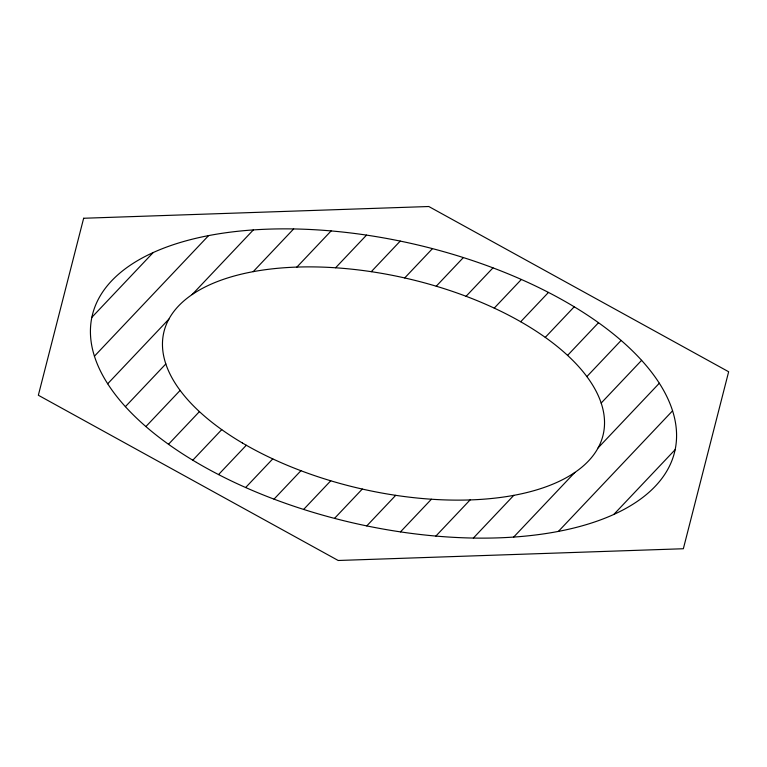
<?xml version="1.0" encoding="UTF-8"?>
<svg xmlns="http://www.w3.org/2000/svg" width="767" height="767" viewBox="0 0 767 767"><rect width="100%" height="100%" fill="white"/><g stroke="black" fill="none" stroke-linecap="round" stroke-linejoin="round"><path stroke-width="1.15" d="M91.858 317.327L153.179 252.564M94.437 356.185L208.595 235.603M107.687 383.768L168.893 319.12M192.133 294.576L253.34 229.918M125.385 406.654L165.835 363.932M253.196 271.662L293.636 228.94M145.893 426.567L180.13 390.413M296.887 267.089L331.123 230.925M168.491 444.285L199.42 411.611M335.591 267.779L366.53 235.114M192.776 460.21L221.74 429.616M371.276 271.671L400.23 241.087M218.537 474.581L246.303 445.253M404.698 277.951L432.473 248.623M245.641 487.534L272.764 458.887M436.241 286.216L463.364 257.568M274.011 499.144L300.932 470.708M466.068 296.292L492.989 267.856M303.636 509.432L330.759 480.784M494.236 308.113L521.359 279.466M334.527 518.377L362.302 489.049M520.697 321.747L548.463 292.419M366.77 525.913L395.724 495.329M545.26 337.384L574.224 306.79M400.47 531.886L431.409 499.221M567.58 355.389L598.509 322.715M435.877 536.075L470.113 499.911M586.87 376.587L621.107 340.433M473.364 538.06L513.804 495.338M601.165 403.068L641.615 360.346M513.66 537.082L574.866 472.424M598.107 447.88L659.313 383.232M558.405 531.397L672.563 410.815M613.821 514.436L675.142 449.673M83.651 218.259L38.35 395.245L338.199 560.485L683.349 548.741L728.65 371.755L428.801 206.515L83.651 218.259M196.438 462.386A299.072 142.7 13.1 0 0 672.419 459.241A299.072 142.7 13.1 0 0 281.642 228.873A299.072 142.7 13.1 0 0 196.438 462.386M242.42 443A225.546 107.62 13.1 0 0 601.395 440.622A225.546 107.62 13.1 0 0 306.685 266.887A225.546 107.62 13.1 0 0 242.42 443"/></g></svg>
